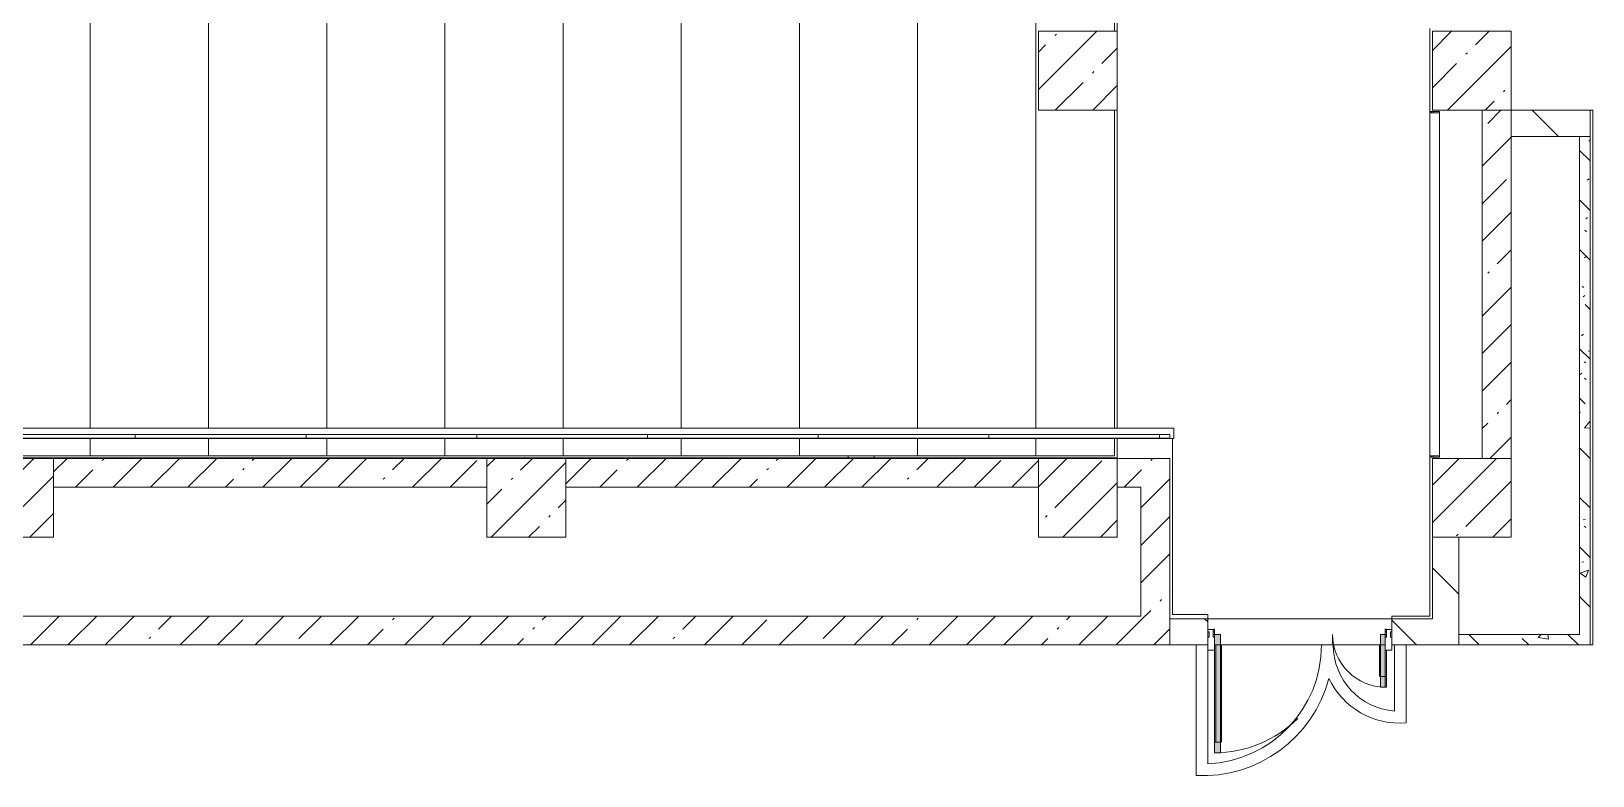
# Model space of a CAD drawing. Header units: millimetres. Extents: x 35098 to 231722, y -8553 to 29000.
# Drawn here: x 127052 to 138943, y 12785 to 18450 of the extents above; entities that cross this region are included whole.
import ezdxf

# ---------------------------------------------------------------- set-up
doc = ezdxf.new("R2010")
doc.units = ezdxf.units.MM
doc.linetypes.add('200_ШТРИХ__ш1_п0_6_', pattern=[800, 500, -300])
for name, color, linetype, lineweight, true_color in [('A-DETL-GENF-2', 7, 'Continuous', 5, 0xe2e2e2), ('A-DETL-GENF-3', 7, 'Continuous', 5, 0xaaaaaa), ('A-DOOR-2', 7, 'Continuous', 5, 0xaaaaaa), ('A-FLOR-1', 7, 'Continuous', 5, 0xaaaaaa), ('A-WALL-PATT-1', 7, 'Continuous', 5, 0x787878), ('I-WALL-5', 7, 'Continuous', 5, 0x787878)]:
    doc.layers.add(name, color=color, linetype=linetype, lineweight=lineweight, true_color=true_color)
for name, color, linetype, lineweight in [('A-DETL-MBND-1', 7, '200_ШТРИХ__ш1_п0_6_', 9), ('A-GLAZ-CWMG-1', 7, 'Continuous', 5), ('A-WALL', 7, 'Continuous', 9), ('A-WALL-4', 7, 'Continuous', 5), ('I-WALL-3', 7, 'Continuous', 5), ('S-COLS-1', 7, 'Continuous', 5), ('S-STRS-4', 7, 'Continuous', 5)]:
    doc.layers.add(name, color=color, linetype=linetype, lineweight=lineweight)
pattern_1 = [(45, (104712.3, 0), (-285.123, 285.123), []), (45, (104997.44, 0), (-285.123, 285.123), [504.031, -100.806, 16.764, -84.042])]
pattern_2 = [(135, (104712.3, 0), (-353.5534, -353.5534), [])]
pattern_3 = [(135, (104712.3, 0), (-377.171, -377.171), [533.4, -88.9, 17.78, -88.9]), (135, (104712.3, 376.94), (-377.171, -377.171), []), (50, (104712.3, 0), (637.6445, -55.7866), [66.675, -733.425]), (355, (104712.3, 0), (-123.349, 668.699), [53.34, -586.74]), (100.451, (104765.45, -4.65), (514.299, 612.908), [56.665, -623.315]), (46.184, (104712.3, 177.8), (948.776, -147.15), [100.012, -1100.137]), (96.636, (104791.4, 165.5), (830.91, 865.997), [84.998, -934.973]), (351.184, (104712.3, 177.8), (830.918, 865.988), [80.01, -880.11]), (21, (104801.2, 133.35), (530.6506, -357.928), [66.675, -733.425]), (326, (104801.2, 133.35), (216.308, 644.658), [53.34, -586.74]), (71.451, (104845.44, 103.5), (746.96, 286.724), [56.665, -623.315]), (37.5, (104712.32, 0), (10.8105, 295.9426), [16.764, -562.864, 16.764, -578.866, -588.962]), (37.5, (104712.32, 0), (10.8105, 295.9426), [-1175.258, 16.764, -572.198]), (7.5, (104712.3, 0), (233.8692, 350.6318), [16.764, -322.834, 16.764, -549.529, -224.472]), (7.5, (104712.3, 0), (233.8692, 350.6318), [-905.891, 16.764, -207.708]), (327.5, (104514.07, 0), (474.5678, -20.0513), [16.764, -205.486, 16.764, -676.656, -920.115]), (327.5, (104514.07, 0), (474.5678, -20.0513), [-915.67, 16.764, -903.351]), (317.5, (104425.17, 0), (518.452, 88.9934), [16.764, -272.161, 16.764, -443.738, -653.415]), (317.5, (104425.17, 0), (518.452, 88.9934), [-749.427, 16.764, -636.651])]

# ---------------------------------------------------------------- blocks, each defined once
blk = doc.blocks.new('BSC_Колонна _Прямоугольная - 600х600-V77-2_7_2_птичка')
at = {"layer": 'S-COLS-1'}
h = blk.add_hatch(dxfattribs=at)
h.set_pattern_fill('FP_109', color=256, style=0, pattern_type=2)
h.set_pattern_definition([(45, (-26110, -14900), (-285.123, 285.123), []), (45, (-25824.88, -14900), (-285.123, 285.123), [504.031, -100.806, 16.764, -84.042])])
h.paths.add_polyline_path([(-300, -300), (300, -300), (300, 300), (-300, 300)])
for p, q in [((300, 300), (-300, 300)), ((-300, 300), (-300, -300)), ((300, -300), (300, 300)), ((-300, -300), (300, -300))]:
    blk.add_line(p, q, dxfattribs=at)
blk = doc.blocks.new('BSC_Колонна _Прямоугольная - 600х600-V110-2_7_2_птичка')
at = {"layer": 'S-COLS-1'}
h = blk.add_hatch(dxfattribs=at)
h.set_pattern_fill('FP_146', color=256, style=0, pattern_type=2)
h.set_pattern_definition([(45, (-33310, -18150), (-285.123, 285.123), []), (45, (-33024.88, -18150), (-285.123, 285.123), [504.031, -100.806, 16.764, -84.042])])
h.paths.add_polyline_path([(-300, -300), (300, -300), (300, 300), (-300, 300), (-300, 12)])
for p, q in [((300, 300), (-300, 300)), ((-300, 300), (-300, -300)), ((300, -300), (300, 300)), ((-300, -300), (300, -300))]:
    blk.add_line(p, q, dxfattribs=at)
blk = doc.blocks.new('BSC_Колонна _Прямоугольная - 600х600-V120-2_7_2_птичка')
at = {"layer": 'S-COLS-1'}
h = blk.add_hatch(dxfattribs=at)
h.set_pattern_fill('FP_150', color=256, style=0, pattern_type=2)
h.set_pattern_definition([(45, (-33310, -14900), (-285.123, 285.123), []), (45, (-33024.88, -14900), (-285.123, 285.123), [504.031, -100.806, 16.764, -84.042])])
h.paths.add_polyline_path([(-300, -300), (300, -300), (300, 300), (-300, 300), (-300, -208)])
for p, q in [((300, 300), (-300, 300)), ((-300, 300), (-300, -300)), ((300, -300), (300, 300)), ((-300, -300), (300, -300))]:
    blk.add_line(p, q, dxfattribs=at)
blk = doc.blocks.new('BSC_Колонна _Прямоугольная - 600х600-V131-2_7_2_птичка')
at = {"layer": 'S-COLS-1'}
h = blk.add_hatch(dxfattribs=at)
h.set_pattern_fill('FP_160', color=256, style=0, pattern_type=2)
h.set_pattern_definition([(45, (-30310, -14900), (-285.123, 285.123), []), (45, (-30024.88, -14900), (-285.123, 285.123), [504.031, -100.806, 16.764, -84.042])])
h.paths.add_polyline_path([(-300, -300), (300, -300), (300, 300), (-300, 300)])
for p, q in [((300, 300), (-300, 300)), ((-300, 300), (-300, -300)), ((300, -300), (300, 300)), ((-300, -300), (300, -300))]:
    blk.add_line(p, q, dxfattribs=at)
blk = doc.blocks.new('BSC_Колонна _Прямоугольная - 600х600-V163-2_7_2_птичка')
at = {"layer": 'S-COLS-1'}
h = blk.add_hatch(dxfattribs=at)
h.set_pattern_fill('FP_189', color=256, style=0, pattern_type=2)
h.set_pattern_definition([(45, (-22210, -14900), (-285.123, 285.123), []), (45, (-21924.88, -14900), (-285.123, 285.123), [504.031, -100.806, 16.764, -84.042])])
h.paths.add_polyline_path([(-300, -300), (300, -300), (300, 300), (-300, 300)])
for p, q in [((300, 300), (-300, 300)), ((-300, 300), (-300, -300)), ((300, -300), (300, 300)), ((-300, -300), (300, -300))]:
    blk.add_line(p, q, dxfattribs=at)
blk = doc.blocks.new('Прямоугольный импост - Импост структурный с накладкой - 160мм Темный-32479175-2_7_2_птичка')
at = {"layer": 'A-GLAZ-CWMG-1'}
for p, q in [((-50, 40), (-50, 140)), ((-50, 140), (0, 140)), ((0, 140), (0, 40)), ((-40, 40), (-50, 40)), ((-50, -17), (-50, 0)), ((-50, 0), (-40, 0)), ((-40, 0), (-40, 40)), ((-10, 40), (-10, 0)), ((0, 40), (-10, 40)), ((-10, 0), (0, 0)), ((0, 0), (0, -17)), ((0, -17), (-50, -17))]:
    blk.add_line(p, q, dxfattribs=at)
blk = doc.blocks.new('Дверь_Витражная_остекление_ - Д-39_л_ Актовый-32481803-2_7_2_птичка')
at = {"layer": 'A-DETL-GENF-2'}
for points in [[(605, 920), (605, 20), (650, 20), (650, 920)], [(-660, 420), (-660, 140), (-650, 140), (-650, 40), (-660, 40), (-660, 20), (-615, 20), (-615, 420)]]:
    blk.add_hatch(color=256, dxfattribs=at).paths.add_polyline_path(points)
at = {"layer": 'A-DETL-GENF-3'}
for p, q in [((596, 840), (596, 100)), ((650, 920), (605, 920)), ((605, 920), (605, 20)), ((650, 920), (605, 920)), ((605, 920), (605, 20)), ((650, 840), (605, 840)), ((640, 840), (640, 100)), ((650, 920), (650, 140)), ((650, 140), (650, 920)), ((-660, 420), (-615, 420)), ((-660, 420), (-660, 140)), ((-615, 420), (-660, 420)), ((-660, 420), (-660, 140)), ((-615, 420), (-615, 20)), ((-615, 20), (-615, 420)), ((-660, 340), (-615, 340)), ((-650, 340), (-650, 140)), ((-606, 340), (-606, 100)), ((-650, 100), (-615, 100)), ((-615, 20), (-650, 20)), ((-650, 20), (-615, 20)), ((650, 100), (605, 100)), ((605, 20), (650, 20)), ((605, 20), (650, 20)), ((650, 40), (650, 20)), ((650, 20), (650, 40))]:
    blk.add_line(p, q, dxfattribs=at)
at = {"layer": 'A-DOOR-2'}
for p, q in [((650, 920), (650, 140)), ((-650, 420), (-650, 140)), ((-650, 20), (-660, 20)), ((-660, 20), (-660, -20)), ((-650, 40), (-650, 20)), ((-650, -20), (-650, 20)), ((650, 40), (650, 20)), ((660, 20), (650, 20)), ((650, 20), (650, -20)), ((660, -20), (660, 20)), ((-660, -20), (-650, -20)), ((650, -20), (660, -20))]:
    blk.add_line(p, q, dxfattribs=at)
for centre, radius, start, end in [((650, 20), 900, 90, 134.8292), ((-650, 20), 400, 360, 90), ((650, 20), 900, 174.8223, 180)]:
    blk.add_arc(centre, radius, start, end, dxfattribs=at)
blk = doc.blocks.new('Прямоугольный импост - Импост структурный с накладкой - 160мм Темный-32479277-2_7_2_птичка')
at = {"layer": 'A-GLAZ-CWMG-1'}
for p, q in [((0, 140), (-50, 140)), ((-50, 140), (-50, 40)), ((0, 40), (0, 140)), ((-50, 40), (-40, 40)), ((-40, 0), (-50, 0)), ((-50, 0), (-50, -17)), ((-40, 40), (-40, 0)), ((-10, 0), (-10, 40)), ((-10, 40), (0, 40)), ((0, 0), (-10, 0)), ((0, -17), (0, 0)), ((-50, -17), (0, -17))]:
    blk.add_line(p, q, dxfattribs=at)
blk = doc.blocks.new('Перекрытия 2 - Перекрытия 4-32990152-2_7_2_птичка')
at = {"layer": 'S-STRS-4'}
for p, q in [((21910, 19180), (22510, 19180)), ((21910, 19180), (21910, 15411)), ((22810, 19180), (23410, 19180)), ((22810, 15411), (22810, 19180)), ((23710, 19180), (24310, 19180)), ((23710, 15411), (23710, 19180)), ((24610, 19180), (25210, 19180)), ((24610, 15411), (24610, 19180)), ((25510, 19180), (26110, 19180)), ((25510, 15411), (25510, 19180)), ((26410, 19180), (27010, 19180)), ((26410, 15411), (26410, 19180)), ((27310, 19180), (27910, 19180)), ((27310, 15411), (27310, 19180)), ((28210, 19180), (28810, 19180)), ((28210, 15411), (28210, 19180)), ((29110, 19180), (29710, 19180)), ((29110, 15411), (29110, 19180)), ((30010, 19180), (30610, 19180)), ((30010, 15411), (30010, 19180)), ((30610, 18430), (30610, 19180)), ((30610, 15411), (30610, 17830)), ((21910, 15330), (21910, 15200)), ((22810, 15200), (22810, 15330)), ((23710, 15200), (23710, 15330)), ((24610, 15200), (24610, 15330)), ((25510, 15200), (25510, 15330)), ((26410, 15200), (26410, 15330)), ((27310, 15200), (27310, 15330)), ((28210, 15200), (28210, 15330)), ((29110, 15200), (29110, 15330)), ((30010, 15200), (30010, 15330)), ((30610, 15200), (30610, 15330)), ((22810, 15200), (21910, 15200)), ((23710, 15200), (22810, 15200)), ((24610, 15200), (23710, 15200)), ((25510, 15200), (24610, 15200)), ((26410, 15200), (25510, 15200)), ((27310, 15200), (26410, 15200)), ((28210, 15200), (27310, 15200)), ((29110, 15200), (28210, 15200)), ((30010, 15200), (29110, 15200)), ((30610, 15200), (30010, 15200))]:
    blk.add_line(p, q, dxfattribs=at)
blk = doc.blocks.new('Стены наклон_ амфитеатр - Стены наклон_ амфитеатр-32992696-2_7_2_птичка')
at = {"layer": 'A-WALL-PATT-1'}
h = blk.add_hatch(dxfattribs=at)
h.set_pattern_fill('FP_221', color=256, style=0, pattern_type=2)
h.set_pattern_definition([(0, (26444.5, 15393.4), (0, 246.1), []), (90, (26444.5, 15393.4), (-1300, 8e-14), [])])
h.paths.add_polyline_path([(31010, 15354), (31010, 15381), (21879, 15381), (21879, 15354), (30993, 15354)])
at = {"layer": 'A-WALL-4'}
for p, q in [((31041, 15431), (21879, 15431)), ((21879, 15431), (21879, 15381)), ((21879, 15381), (31010, 15381)), ((21879, 15354), (21879, 15381)), ((21879, 15350), (21879, 15354)), ((31010, 15354), (21879, 15354)), ((31010, 15350), (21879, 15350)), ((31010, 15381), (31010, 15350)), ((31010, 15350), (31041, 15350)), ((31041, 15350), (31041, 15431))]:
    blk.add_line(p, q, dxfattribs=at)
blk = doc.blocks.new('BSC_Колонна _Прямоугольная - 600х600-V227-2_7_2_птичка')
at = {"layer": 'S-COLS-1'}
h = blk.add_hatch(dxfattribs=at)
h.set_pattern_fill('FP_222', color=256, style=0, pattern_type=2)
h.set_pattern_definition([(45, (-30310, -18150), (-285.123, 285.123), []), (45, (-30024.88, -18150), (-285.123, 285.123), [504.031, -100.806, 16.764, -84.042])])
h.paths.add_polyline_path([(-300, -300), (300, -300), (300, 300), (-300, 300)])
for p, q in [((300, 300), (-300, 300)), ((-300, 300), (-300, -300)), ((300, -300), (300, 300)), ((-300, -300), (300, -300))]:
    blk.add_line(p, q, dxfattribs=at)

msp = doc.modelspace()

# ---------------------------------------------------------------- hatches: boundary and pattern name
at = {"layer": 'I-WALL-3'}
h = msp.add_hatch(dxfattribs=at)
h.set_pattern_fill('FP_111', color=256, style=0, pattern_type=2)
h.set_pattern_definition(pattern_1)
h.paths.add_polyline_path([(138304.2, 15200), (138322.3, 15200), (138322.3, 17850), (138102.3, 17850), (138102.3, 15200)])
h = msp.add_hatch(dxfattribs=at)
h.set_pattern_fill('FP_114', color=256, style=0, pattern_type=2)
h.set_pattern_definition(pattern_2)
h.paths.add_polyline_path([(138842.3, 17650), (138922.3, 17650), (138922.3, 17850), (138322.3, 17850), (138322.3, 17650), (138814.9, 17650)])
h = msp.add_hatch(dxfattribs=at)
h.set_pattern_fill('FP_111', color=256, style=0, pattern_type=2)
h.set_pattern_definition(pattern_1)
h.paths.add_polyline_path([(135322.3, 14980), (135502.3, 14980), (135502.3, 15200), (135322.3, 15196.3)])
h.paths.add_polyline_path([(131394.7, 14980), (134722.3, 14980), (134722.3, 15200), (131122.3, 15200), (131122.3, 14980)])
h.paths.add_polyline_path([(120582.3, 14980), (122822.6, 14980), (122822.6, 15200), (119032.3, 15200), (119032.3, 14980), (120382.3, 14980)])
h.paths.add_polyline_path([(130522.3, 14980), (130522.3, 15200), (127222.3, 15200), (127222.3, 14980), (127684.6, 14980)])
h.paths.add_polyline_path([(123422.6, 14980), (126622.3, 14980), (126622.3, 15200), (123422.6, 15200)])
h = msp.add_hatch(dxfattribs=at)
h.set_pattern_fill('FP_111', color=256, style=0, pattern_type=2)
h.set_pattern_definition(pattern_1)
h.paths.add_polyline_path([(135502.3, 13780), (135722.3, 13780), (135722.3, 15200), (135502.3, 15200), (135502.3, 14000)])
h = msp.add_hatch(dxfattribs=at)
h.set_pattern_fill('FP_114', color=256, style=0, pattern_type=2)
h.set_pattern_definition(pattern_2)
h.paths.add_polyline_path([(137887.3, 13780), (137922.3, 13780), (137922.3, 14600), (137722.3, 14600), (137722.3, 13780)])
h = msp.add_hatch(dxfattribs=at)
h.set_pattern_fill('FP_111', color=256, style=0, pattern_type=2)
h.set_pattern_definition(pattern_1)
h.paths.add_polyline_path([(135104.8, 13780), (135502.3, 13780), (135502.3, 14000), (124922.3, 14000), (124922.3, 13780), (131394.7, 13780)])
h = msp.add_hatch(dxfattribs=at)
h.set_pattern_fill('FP_114', color=256, style=0, pattern_type=2)
h.set_pattern_definition(pattern_2)
h.paths.add_polyline_path([(137722.3, 13780), (137722.3, 13980), (137412.3, 13980), (137412.3, 13780)])
h.paths.add_polyline_path([(135722.3, 13780), (136012.3, 13780), (136012.3, 13980), (135722.3, 13980)])
at = {"layer": 'I-WALL-5'}
h = msp.add_hatch(dxfattribs=at)
h.set_pattern_fill('FP_124', color=256, style=0, pattern_type=2)
h.set_pattern_definition(pattern_3)
h.paths.add_polyline_path([(138922.3, 13780), (138922.3, 17650), (138842.3, 17650), (138842.3, 13780)])
h = msp.add_hatch(dxfattribs=at)
h.set_pattern_fill('FP_124', color=256, style=0, pattern_type=2)
h.set_pattern_definition(pattern_3)
h.paths.add_polyline_path([(137922.3, 13780), (138842.3, 13780), (138842.3, 13860), (137922.3, 13860)])

# ---------------------------------------------------------------- linework, layer by layer
at = {"layer": 'A-DETL-MBND-1'}
for p, q in [((133272.3, 15203), (133272.3, 15220)), ((133472.3, 15220), (133472.3, 15203))]:
    msp.add_line(p, q, dxfattribs=at)
at = {"layer": 'A-FLOR-1'}
for p, q in [((135322.3, 20590), (135322.3, 18450)), ((137702.3, 17840), (137702.3, 18470)), ((135322.3, 17850), (135322.3, 15430.8)), ((138922.3, 17850), (138943.3, 17850)), ((138943.3, 17850), (138943.3, 13780)), ((135322.3, 15350), (135322.3, 15200)), ((135742.3, 15350), (135742.3, 14011)), ((135322.3, 15203.4), (119022.4, 15203.4)), ((137702.3, 14000), (137702.3, 15210)), ((135742.3, 14011), (136012.3, 14011)), ((136012.3, 14011), (136012.3, 13980)), ((137412.3, 13980), (137412.3, 14000)), ((137412.3, 14000), (137702.3, 14000)), ((135922.6, 13780), (135922.6, 12786.3)), ((136012.6, 12875.9), (136012.6, 13740)), ((136877.6, 13780), (137362.3, 13780)), ((137432.6, 13780), (137432.6, 13276.6)), ((137522.6, 13187.1), (137522.6, 13780)), ((138943.3, 13780), (138922.3, 13780))]:
    msp.add_line(p, q, dxfattribs=at)
for centre, radius, start, end in [((135972.6, 13780), 905, 272.53324, 0), ((137472.6, 13780), 505, 180, 265.45696), ((135972.6, 13780), 995, 267.1196, 345.20242), ((137472.6, 13780), 595, 205.28402, 274.82046)]:
    msp.add_arc(centre, radius, start, end, dxfattribs=at)
at = {"layer": 'A-WALL'}
for p, q in [((137714.8, 17840), (137714.8, 17830)), ((137727.3, 17840), (137727.3, 17830)), ((138322.3, 17650), (138322.3, 17850)), ((138922.3, 17650), (138842.3, 17650)), ((137714.8, 15220), (137714.8, 15210)), ((137727.3, 15220), (137727.3, 15210)), ((135722.3, 13780), (135722.3, 13980))]:
    msp.add_line(p, q, dxfattribs=at)
at = {"layer": 'I-WALL-3'}
for p, q in [((137777.3, 17840), (137702.3, 17840)), ((137702.3, 15210), (137702.3, 17840)), ((137777.3, 17840), (137777.3, 15210)), ((138102.3, 17850), (138102.3, 15200)), ((138922.3, 17850), (138322.3, 17850)), ((138922.3, 13780), (138922.3, 17850)), ((137702.3, 17830), (137777.3, 17830)), ((138322.3, 15200), (138322.3, 17650)), ((138322.3, 17650), (138842.3, 17650)), ((138842.3, 17650), (138842.3, 13860)), ((130522.3, 15200), (127222.3, 15200)), ((134722.3, 15200), (131122.3, 15200)), ((135722.3, 15200), (135322.3, 15200)), ((135722.3, 13980), (135722.3, 15200)), ((137702.3, 15220), (137777.3, 15220)), ((137702.3, 15210), (137777.3, 15210)), ((127222.3, 14980), (130522.3, 14980)), ((131122.3, 14980), (134722.3, 14980)), ((135322.3, 14980), (135502.3, 14980)), ((135502.3, 14980), (135502.3, 14000)), ((137722.3, 14600), (137722.3, 13980)), ((137922.3, 14600), (137922.3, 13780)), ((135502.3, 14000), (124922.3, 14000)), ((135722.3, 13980), (137722.3, 13980)), ((136012.3, 13780), (136012.3, 13980)), ((137412.3, 13980), (137412.3, 13780)), ((138842.3, 13860), (137922.3, 13860)), ((124922.3, 13780), (136012.3, 13780)), ((136877.6, 13780), (136062.3, 13780)), ((137412.3, 13780), (138922.3, 13780))]:
    msp.add_line(p, q, dxfattribs=at)

# ---------------------------------------------------------------- block references
at = {"layer": 'A-DOOR-2', "rotation": 180}
msp.add_blockref('Дверь_Витражная_остекление_ - Д-39_л_ Актовый-32481803-2_7_2_птичка', (136712.3, 13880), dxfattribs=at)
at = {"layer": 'A-GLAZ-CWMG-1', "rotation": 180}
msp.add_blockref('Прямоугольный импост - Импост структурный с накладкой - 160мм Темный-32479277-2_7_2_птичка', (136012.3, 13880), dxfattribs=at)
at = {"layer": 'A-GLAZ-CWMG-1', "extrusion": (0, 0, -1), "rotation": 180}
msp.add_blockref('Прямоугольный импост - Импост структурный с накладкой - 160мм Темный-32479175-2_7_2_птичка', (-137412.3, 13880), dxfattribs=at)
at = {"layer": 'A-WALL-4'}
msp.add_blockref('Стены наклон_ амфитеатр - Стены наклон_ амфитеатр-32992696-2_7_2_птичка', (104712.3, 0), dxfattribs=at)
at = {"layer": 'S-COLS-1'}
for name, p in [('BSC_Колонна _Прямоугольная - 600х600-V227-2_7_2_птичка', (135022.3, 18150)), ('BSC_Колонна _Прямоугольная - 600х600-V110-2_7_2_птичка', (138022.3, 18150)), ('BSC_Колонна _Прямоугольная - 600х600-V163-2_7_2_птичка', (126922.3, 14900)), ('BSC_Колонна _Прямоугольная - 600х600-V77-2_7_2_птичка', (130822.3, 14900)), ('BSC_Колонна _Прямоугольная - 600х600-V131-2_7_2_птичка', (135022.3, 14900)), ('BSC_Колонна _Прямоугольная - 600х600-V120-2_7_2_птичка', (138022.3, 14900))]:
    msp.add_blockref(name, p, dxfattribs=at)
at = {"layer": 'S-STRS-4'}
msp.add_blockref('Перекрытия 2 - Перекрытия 4-32990152-2_7_2_птичка', (104692.3, 20), dxfattribs=at)

doc.saveas('drawing.dxf')
